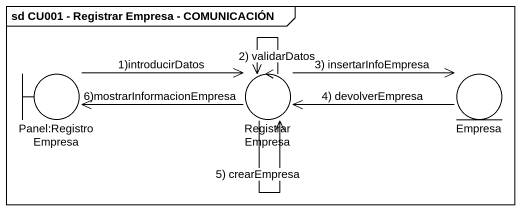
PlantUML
@startuml
mainframe sd CU001 - Registrar Empresa - COMUNICACIÓN
boundary "Panel:RegistroEmpresa" as Panel_RegistroEmpresa
control RegistrarEmpresa
entity Empresa
Panel_RegistroEmpresa -right-> RegistrarEmpresa : 1)introducirDatos
RegistrarEmpresa -left-> Panel_RegistroEmpresa : 6)mostrarInformacionEmpresa
RegistrarEmpresa --> RegistrarEmpresa : 5) crearEmpresa
RegistrarEmpresa --> RegistrarEmpresa : 2) validarDatos
RegistrarEmpresa -right-> Empresa : 3) insertarInfoEmpresa
Empresa -left-> RegistrarEmpresa : 4) devolverEmpresa
@enduml
